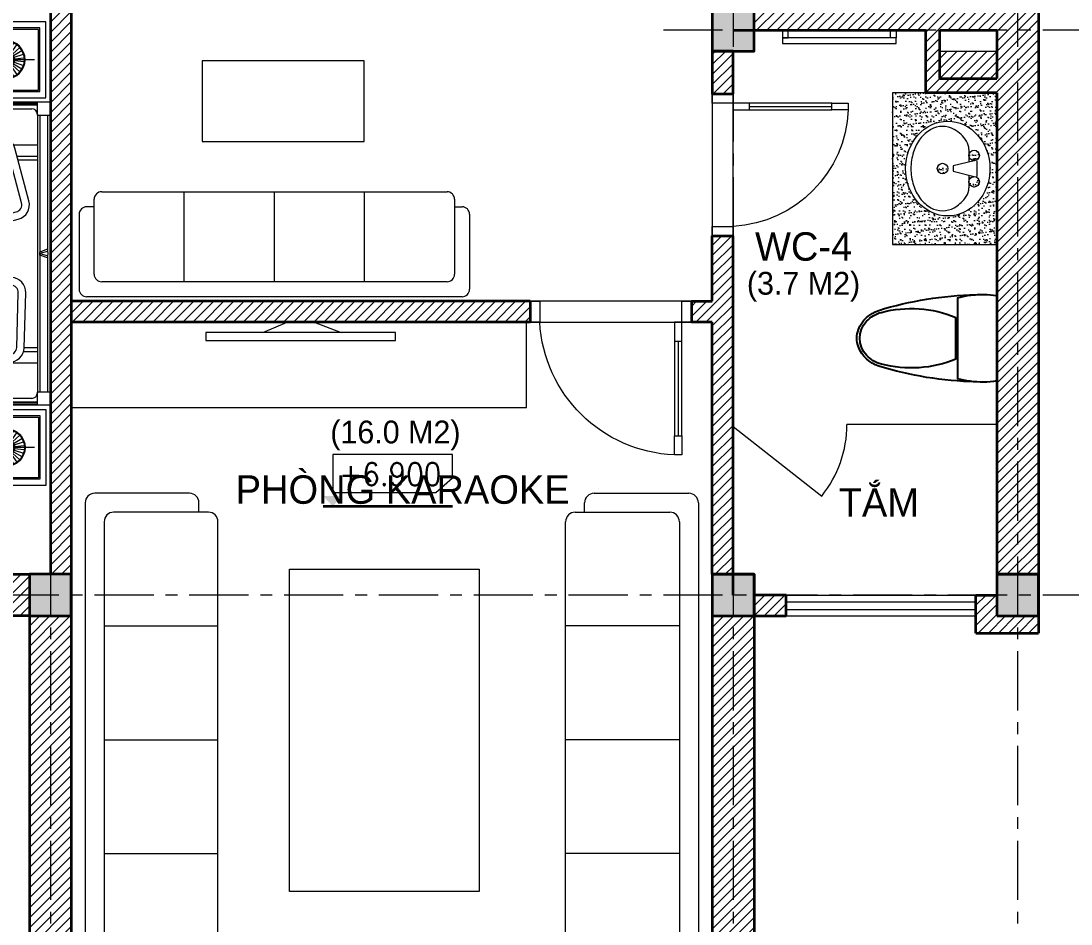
# Model space of a CAD drawing. Header units: millimetres. Extents: x -529782 to -142003, y -492574 to -273331.
# Drawn here: x -216446 to -210910, y -385662 to -380899 of the extents above; entities that cross this region are included whole.
import ezdxf

# ---------------------------------------------------------------- set-up
doc = ezdxf.new("R2010")
doc.units = ezdxf.units.MM
doc.header["$LTSCALE"] = 500
doc.header["$MEASUREMENT"] = 0
doc.linetypes.add('CENTER', pattern=[2, 1.25, -0.25, 0.25, -0.25])
for name, color, linetype, lineweight in [('1.cat 30', 30, 'CONTINUOUS', 35), ('1.cot', 2, 'CONTINUOUS', 35), ('2.thay 145', 145, 'CONTINUOUS', 18), ('3.manh 08', 8, 'CONTINUOUS', 9), ('4.dim 08', 8, 'CONTINUOUS', 13), ('5.noi that 15', 15, 'CONTINUOUS', 9), ('7.tim 67', 67, 'CENTER', 9), ('8.vat lieu 08', 8, 'CONTINUOUS', 5), ('9.text \xad white', 7, 'CONTINUOUS', 15), ('CA.manh 08', 8, 'CONTINUOUS', 9), ('CA.thay 145', 145, 'CONTINUOUS', 18), ('noithat', 15, 'CONTINUOUS', 9)]:
    doc.layers.add(name, color=color, linetype=linetype, lineweight=lineweight)
doc.layers.add('Interior', color=15, linetype='CONTINUOUS')
doc.styles.add('CA.JSC1', font='')
doc.styles.add('ROMANS', font='romans.shx', dxfattribs={"bigfont": 'vns.shx'})
doc.styles.get("Standard").update_dxf_attribs({"font": 'txt.shx', "width": 0.9})
doc.styles.get('CA.JSC1').set_extended_font_data('.VnAvantH')
pattern_1 = [(45, (0, 0), (-26.51650429449553, 26.51650429449553), [])]

# ---------------------------------------------------------------- blocks, each defined once
blk = doc.blocks.new('A$C1A9D127A')
at = {"layer": 'noithat', "color": 135, "linetype": 'Continuous'}
for p, q in [((49.99985728343017, 109.9998206971213), (-0.0001427165698260069, 109.9998206971213)), ((-0.0001427165698260069, 109.9998206971213), (-0.0001427165698260069, -0.000179302878677845)), ((49.99985728343017, -0.000179302878677845), (49.99985728343017, 109.9998206971213)), ((-0.0001427165698260069, -0.000179302878677845), (49.99985728343017, -0.000179302878677845))]:
    blk.add_line(p, q, dxfattribs=at)
blk = doc.blocks.new('A$C2BDB356E')
at = {"layer": 'noithat', "color": 135, "linetype": 'Continuous'}
for p, q in [((0.0007344302721321583, 599.9999563574092), (0.0007344302721321583, 699.9999563574092)), ((0.0007344302721321583, 699.9999563574092), (40.00073443027213, 699.9999563574092)), ((40.00073443027213, 699.9999563574092), (40.00073443027213, 599.9999563574092)), ((40.00073443027213, 599.9999563574092), (0.0007344302721321583, 599.9999563574092)), ((0.0007344302721321583, 99.99995635740925), (0.0007344302721321583, -4.364259075373411e-05)), ((40.00073443027213, 99.99995635740925), (0.0007344302721321583, 99.99995635740925)), ((40.00073443027213, -4.364259075373411e-05), (40.00073443027213, 99.99995635740925)), ((0.0007344302721321583, -4.364259075373411e-05), (40.00073443027213, -4.364259075373411e-05))]:
    blk.add_line(p, q, dxfattribs=at)
at = {"layer": 'noithat', "color": 8, "linetype": 'Continuous'}
for p, q in [((0.0007344302721321583, 99.99995635740925), (0.0007344302721321583, 599.9999563574092)), ((20.00073443027213, 599.9999563574092), (20.00073443027213, 99.99995635740925)), ((40.00073443027213, 599.9999563574092), (40.00073443027213, 99.99995635740925))]:
    blk.add_line(p, q, dxfattribs=at)
at = {"layer": 'noithat', "color": 1, "linetype": 'Continuous'}
blk.add_arc((10.18820847296689, 740.3098040898665), 740.9098847954065, 272.306074052381, 356.8812333185894, dxfattribs=at)
blk = doc.blocks.new('A$C748E2B85')
at = {"layer": 'Interior', "linetype": 'Continuous'}
for p, q in [((454.9078383371234, 729.4450964294374), (4.907838337123394, 729.4450964294374)), ((443.4428701847792, 523.0756696760654), (16.37280648946762, 523.0756696760654)), ((120.2002038061619, 513.6350480206311), (339.6154957935214, 513.6350480206311))]:
    blk.add_line(p, q, dxfattribs=at)
at = {"layer": 'Interior'}
for p, q in [((460.623056165874, 678.309802159667), (454.9078383371234, 729.4450964294374)), ((460.623056165874, 625.2653613947332), (460.623056165874, 678.309802159667)), ((455.0607122182846, 574.9670556634665), (460.623056165874, 625.2653613947332)), ((443.4428701847792, 523.0756696760654), (455.0607122182846, 574.9670556634665))]:
    blk.add_line(p, q, dxfattribs=at)
at = {"layer": 'Interior', "linetype": 'Continuous'}
for start, end in [(170.5376780025137, 187.7399460608841), (187.7399460608841, 195.8219819027273)]:
    blk.add_arc((470.6721695438027, 651.8177002482116), 472.1889783439482, start, end, dxfattribs=at)
at = {"layer": 'Interior'}
for centre, radius, start, end in [((1857.315027289093, 657.5956825204194), 1857.737852278393, 181.2223681000156, 197.2477400344126), ((-1397.499350614846, 657.5956825204194), 1857.737852278393, 342.7522599655873, 358.7776318999843), ((686.6743587851524, 277.5299879200757), 613.7088623028949, 157.3737438994382, 194.7785650620011), ((-226.8586591854692, 277.5299879200757), 613.7088623028949, 345.2214349379988, 22.62625610056185), ((253.6172482296824, 163.284667480737), 165.8356054027062, 194.7785650620011, 226.85426446044), ((206.1984513700008, 163.284667480737), 165.8356054027062, 313.14573553956, 345.2214349379988), ((242.327092282474, 156.1984405256808), 166.7070351506958, 197.2477400344126, 249.5476091976655), ((217.4885843843222, 156.1984405256808), 166.7070351506958, 290.4523908023345, 342.7522599655873), ((229.9078498035669, 137.9887551479042), 131.1654632825287, 226.85426446044, 313.14573553956), ((229.9078383371234, 122.8973074816167), 131.1654632825287, 249.5476091976655, 290.4523908023345)]:
    blk.add_arc(centre, radius, start, end, dxfattribs=at)
blk = doc.blocks.new('A$C53621E4B')
at = {"layer": 'noithat'}
for p, q in [((6.955862045288086e-05, 1999.999869246036), (70.00006955862045, 1999.999869246036)), ((6.955862045288086e-05, -0.0001307539641857147), (6.955862045288086e-05, 1999.999869246036)), ((70.00006955862045, 1929.999869246036), (70.00006955862045, 1999.999869246036)), ((1530.00006955862, 1999.999869246036), (1600.00006955862, 1999.999869246036)), ((1530.00006955862, 1999.999869246036), (1530.00006955862, 1929.999869246036)), ((1600.00006955862, 1999.999869246036), (1600.00006955862, -0.0001307539641857147)), ((70.00006955862045, 1983.999869246036), (777.4192168414593, 1983.999869246036)), ((70.00006955862045, 1943.999869246036), (792.2395204156637, 1943.999869246036)), ((777.4192168414593, 1983.999869246036), (792.2395204156637, 1943.999869246036)), ((788.6423028036952, 1983.999869246036), (798.7758300974965, 1943.999869246036)), ((811.3359885960817, 1983.999869246036), (801.2024613022804, 1943.999869246036)), ((822.5590745583177, 1983.999869246036), (807.7387709841132, 1943.999869246036)), ((807.7387709841132, 1943.999869246036), (1530.00006955862, 1943.999869246036)), ((822.5590745583177, 1983.999869246036), (1530.00006955862, 1983.999869246036)), ((6.955862045288086e-05, 1929.999869246036), (70.00006955862045, 1929.999869246036)), ((4.000069558620453, 69.99986924603581), (4.000069558620453, 1929.999869246036)), ((12.00006955862045, 69.99986924603581), (12.00006955862045, 1929.999869246036)), ((16.00006955862045, 69.99986924603581), (16.00006955862045, 1929.999869246036)), ((36.00006955862045, 65.99986924603581), (36.00006955862045, 1901.347382754087)), ((66.00006955862045, 1931.347382754087), (1534.00006955862, 1931.347382754087)), ((227.6586416214705, 1931.347382754087), (227.6586416214705, 1806.373710714281)), ((287.6586416214705, 1931.347382754087), (287.6586416214705, 1824.127765990794)), ((307.6586416214705, 1931.347382754087), (307.6586416214705, 1829.457760047168)), ((1295.987653709948, 1862.392074059695), (1295.987653709948, 1931.347382754087)), ((1315.987653709948, 1859.289595298469), (1315.987653709948, 1931.347382754087)), ((1375.987653709948, 35.99986924603581), (1375.987653709948, 1931.347382754087)), ((1530.00006955862, 1929.999869246036), (1600.00006955862, 1929.999869246036)), ((1564.00006955862, 1901.347382754087), (1564.00006955862, 65.99986924603581)), ((1584.00006955862, 1929.999869246036), (1584.00006955862, 69.99986924603581)), ((1588.00006955862, 1929.999869246036), (1588.00006955862, 69.99986924603581)), ((1596.00006955862, 1929.999869246036), (1596.00006955862, 69.99986924603581)), ((36.00006955862045, 1743.872827596962), (184.7117167562246, 1743.872827596962)), ((642.1232149600983, 1743.872827596962), (924.612143702805, 1743.872827596962)), ((1371.91368868202, 1743.872827596962), (1564.00006955862, 1743.872827596962)), ((36.00006955862045, 1683.872827596962), (195.3930588662624, 1683.872827596962)), ((36.00006955862045, 1663.872827596962), (200.7230529263616, 1663.872827596962)), ((658.1131971329451, 1683.872827596962), (922.8785082548857, 1683.872827596962)), ((663.4431911855936, 1663.872827596962), (922.3006297796965, 1663.872827596962)), ((1369.602174758911, 1663.872827596962), (1564.00006955862, 1663.872827596962)), ((1370.1800532341, 1683.872827596962), (1564.00006955862, 1683.872827596962)), ((227.6586416214705, 1562.801087513566), (227.6586416214705, 570.0239220671356)), ((287.6586416214705, 1449.918502066284), (287.6586416214705, 570.0239220671356)), ((307.6586416214705, 1443.860710680485), (307.6586416214705, 570.0239220671356)), ((1295.987653709948, 35.99986924603581), (1295.987653709948, 1483.431120559573)), ((1315.987653709948, 35.99986924603581), (1315.987653709948, 1488.264485832304)), ((34.23403782397509, 570.0239220671356), (433.4166060686111, 35.99986924603581)), ((36.00006955862045, 570.0239220671356), (435.1826378032565, 570.0239220671356)), ((435.1826378032565, 570.0239220671356), (435.1826378032565, 35.99986924603581)), ((435.1826378032565, 284.1503325365484), (1564.00006955862, 284.1503325365484)), ((435.1826378032565, 264.1503325365484), (1564.00006955862, 264.1503325365484)), ((435.1826378032565, 204.1503325365484), (1564.00006955862, 204.1503325365484)), ((36.00006955862045, 69.99986924603581), (6.955862045288086e-05, 69.99986924603581)), ((1600.00006955862, 69.99986924603581), (1564.00006955862, 69.99986924603581)), ((1534.00006955862, 35.99986924603581), (66.00006955862045, 35.99986924603581)), ((70.00006955862045, -0.0001307539641857147), (70.00006955862045, 35.99986924603581)), ((1530.00006955862, 15.99986924603581), (70.00006955862045, 15.99986924603581)), ((1530.00006955862, 11.99986924603581), (70.00006955862045, 11.99986924603581)), ((1530.00006955862, 3.999869246035814), (70.00006955862045, 3.999869246035814)), ((1530.00006955862, 35.99986924603581), (1530.00006955862, -0.0001307539641857147)), ((1600.00006955862, -0.0001307539641857147), (6.955862045288086e-05, -0.0001307539641857147))]:
    blk.add_line(p, q, dxfattribs=at)
for points in [[(340.7294978052378, 1445.497492987663), (619.9965403825045, 1519.922076843679, 0.4142135623730928), (676.0245911926031, 1616.663018837571), (619.004616484046, 1830.621886722744, 0.4142135623730918), (522.2636744901538, 1886.649937532842), (242.9966319128871, 1812.225353676826, 0.4142135623730937), (186.9685811027884, 1715.484411682934), (243.9885558113456, 1501.525543794036, 0.414213562373092)], [(330.4290167912841, 1484.148496735841), (609.6960593760014, 1558.573080595583, 0.4142135623730945), (637.3735874444246, 1606.362537823617), (580.3536127358675, 1820.321405712515, 0.4142135623730945), (532.5641555041075, 1847.998933780938), (253.2971129268408, 1773.574349924922, 0.4142135623730945), (225.6195848509669, 1725.784892696887), (282.6395595595241, 1511.82602480799, 0.4142135623730951)], [(996.3995885550976, 1491.362569801509), (1285.293034166098, 1483.015304531902, 0.4142135623730957), (1366.593648083508, 1559.74966782704), (1372.988858245313, 1781.083750043064, 0.4142135623730958), (1296.254494950175, 1862.384363967925), (1007.361049339175, 1870.731629241258, 0.4142135623730957), (926.0604354143143, 1793.997265942395), (919.6652252525091, 1572.66318372637, 0.4142135623730946)], [(997.554863370955, 1531.345883075148), (1286.448308981955, 1522.998617801815, 0.4142135623730945), (1326.610334813595, 1560.904942642897), (1333.0055449754, 1782.239024858922, 0.4142135623730945), (1295.099220134318, 1822.401050698012), (1006.205774523318, 1830.748315971345, 0.4142135623730945), (966.0437486842275, 1792.841991126537), (959.6485385224223, 1571.507908910513, 0.4142135623730951)]]:
    blk.add_lwpolyline(points, format="xyb", close=True, dxfattribs=at)
for centre, radius, start, end in [((782.9104882255197, 1980.097385887057), 6.826236146835995, 34.20007427686024, 145.7999257231398), ((788.7959010004997, 1989.486922744662), 5.553487948119572, 268.9844752861604, 315.9994754663296), ((795.4724773094058, 1945.895213779062), 3.776865842704907, 210.735328045117, 329.264671954883), ((799.3483398407698, 1977.335013713688), 10.5732928969746, 86.52539782463387, 128.3312454481836), ((799.918566763401, 1944.599218983203), 1.483331207069644, 205.3147875659948, 334.6852124340052), ((800.0597246363759, 1944.599218983203), 1.483331207069644, 205.3147875659948, 334.6852124340052), ((800.6299515590072, 1977.335013713688), 10.5732928969746, 51.66875455181637, 93.47460217536613), ((804.5058140903711, 1945.895213779062), 3.776865842704907, 210.735328045117, 329.264671954883), ((811.1823903992772, 1989.486922744662), 5.553487948119572, 224.0005245336704, 271.0155247138396), ((817.0678031817079, 1980.097385887057), 6.826236146835995, 34.20007427686024, 145.7999257231398), ((66.00006955862045, 1901.347382754087), 30, 90, 180), ((1534.00006955862, 1901.347382754087), 30, 0, 90), ((66.00006955862045, 65.99986924603581), 30, 180, 270), ((1534.00006955862, 65.99986924603581), 30, 270, 0)]:
    blk.add_arc(centre, radius, start, end, dxfattribs=at)
at = {"layer": 'noithat', "style": 'ROMANS', "width": 0.75}
for s, rotation, p in [('2.000', 90, (1514.37587377429, 875.070332787931)), ('1.600', 180, (960.8841702863574, 127.5780621878803))]:
    blk.add_text(s, height=50, rotation=rotation, dxfattribs=at).set_placement(p)
blk = doc.blocks.new('A$C5087272F')
at = {"layer": 'noithat'}
for p, q in [((-0.0007299021817743778, 500.000033332326), (499.9992700978182, 500.000033332326)), ((-0.0007299021817743778, 3.333232598379254e-05), (-0.0007299021817743778, 500.000033332326)), ((499.9992700978182, 500.000033332326), (499.9992700978182, 3.333232598379254e-05)), ((39.99927009781823, 460.000033332326), (459.9992700978182, 460.000033332326)), ((39.99927009781823, 40.00003333232598), (39.99927009781823, 460.000033332326)), ((49.99927009781823, 450.000033332326), (449.9992700978182, 450.000033332326)), ((49.99927009781823, 50.00003333232598), (49.99927009781823, 450.000033332326)), ((250.364759543445, 425.4739536031266), (250.364759543445, 50.47395360312657)), ((449.9992700978182, 450.000033332326), (449.9992700978182, 50.00003333232598)), ((459.9992700978182, 460.000033332326), (459.9992700978182, 40.00003333232598)), ((233.3688248484395, 290.2820619999547), (213.2827202170156, 352.1007355584879)), ((244.6156940623187, 292.6726578458329), (237.8213439448737, 357.3165810464998)), ((256.1138250171207, 292.6726578458329), (262.9081751345657, 357.3165810464998)), ((267.3606942309998, 290.2820619999547), (287.4467988624237, 352.1007355584879)), ((200.1197593673132, 260.3444689720054), (140.7393046258949, 286.7823507695575)), ((205.8688248484395, 270.302142476954), (153.2827202170156, 308.5081838763435)), ((213.5625761910342, 278.8469190023025), (170.0690867765807, 327.1513326599379)), ((222.864759543445, 285.6053508094628), (190.364759543445, 341.8970020546694)), ((277.864759543445, 285.6053508094628), (310.364759543445, 341.8970020546694)), ((287.1669428884052, 278.8469190023025), (330.6604323028587, 327.1513326599379)), ((294.8606942309998, 270.302142476954), (347.4467988624237, 308.5081838763435)), ((300.6097597121261, 260.3444689720054), (359.990214460995, 286.7823507695575)), ((437.864759543445, 237.9739536031266), (62.86475954344496, 237.9739536031266)), ((195.364759543445, 237.9739536031266), (130.364759543445, 237.9739536031266)), ((196.5666415034793, 249.4090965970536), (132.9870474501513, 262.9233565016766)), ((196.5666415034793, 226.5388106054743), (132.9870474501513, 213.0245507045765)), ((200.1197593673132, 215.6034382342477), (140.7393046258949, 189.1655564329703)), ((300.6097597121261, 215.6034382342477), (359.990214460995, 189.1655564329703)), ((304.1628775834106, 249.4090965970536), (367.742471629288, 262.9233565016766)), ((304.1628775834106, 226.5388106054743), (367.742471629288, 213.0245507045765)), ((305.364759543445, 237.9739536031266), (370.364759543445, 237.9739536031266)), ((205.8688248484395, 205.6457647255738), (153.2827202170156, 167.4397233261843)), ((213.5625761910342, 197.1009882002254), (170.0690867765807, 148.7965745463152)), ((222.864759543445, 190.342556393065), (190.364759543445, 134.0509051478584)), ((233.3688248484395, 185.6658452062984), (213.2827202170156, 123.8471716477652)), ((244.6156940623187, 183.275249356695), (237.8213439448737, 118.6313261597534)), ((256.1138250171207, 183.275249356695), (262.9081751345657, 118.6313261597534)), ((267.3606942309998, 185.6658452062984), (287.4467988624237, 123.8471716477652)), ((277.864759543445, 190.342556393065), (310.364759543445, 134.0509051478584)), ((287.1669428884052, 197.1009882002254), (330.6604323028587, 148.7965745463152)), ((294.8606942309998, 205.6457647255738), (347.4467988624237, 167.4397233261843)), ((499.9992700978182, 3.333232598379254e-05), (-0.0007299021817743778, 3.333232598379254e-05)), ((459.9992700978182, 40.00003333232598), (39.99927009781823, 40.00003333232598)), ((449.9992700978182, 50.00003333232598), (49.99927009781823, 50.00003333232598))]:
    blk.add_line(p, q, dxfattribs=at)
for radius in [125, 120, 55, 50]:
    blk.add_circle((250.364759543445, 237.9739536031266), radius, dxfattribs=at)
blk = doc.blocks.new('ki hieu cost')
at = {"layer": '1.cat 30'}
blk.add_line((-119312.6479903211, -196389.5266377838), (-118175.9534743076, -196389.5266377837), dxfattribs=at)
at = {"layer": '3.manh 08'}
blk.add_lwpolyline([(-119227.225577535, -195933.8747298737), (-119227.225577535, -196268.1983629046), (-118320.4604987512, -196268.1983629046), (-118175.9534743076, -196138.8011558482), (-118175.9534743076, -195933.8747298737)], close=True, dxfattribs=at)
blk.add_solid([(-119312.6479903211, -196299.0221607631), (-119141.803164749, -196299.0221607631), (-119227.225577535, -196389.5266377839)], dxfattribs=at)
blk = doc.blocks.new('hgjhkhk')
at = {"layer": 'noithat'}
for p, q in [((500.0000000019791, 0), (0, 0)), ((2633.059653360862, 0), (3133.059653362841, 0)), ((-49.99999999784632, -49.99999999307329), (-49.99999999784632, -2500.134547304304)), ((549.9999999998836, -99.99999998620478), (549.9999999998836, -49.99999999307329)), ((2583.059653362958, -99.99999998620478), (2583.059653362958, -49.99999999307329)), ((3183.059653360688, -49.99999999307329), (3183.059653360688, -2500.134547304304)), ((600.0000000010477, -99.99999998620478), (99.99999999906868, -99.99999998620478)), ((2533.059653361794, -99.99999998620478), (3033.059653363773, -99.99999998620478)), ((50.00000000122236, -149.9999999793363), (50.00000000122236, -2400.12916541216)), ((650.0000000022701, -3100.172220563283), (650.0000000022701, -149.9999999793363)), ((2483.059653360571, -3100.172220563283), (2483.059653360571, -149.9999999793363)), ((3083.059653361619, -149.9999999793363), (3083.059653361619, -2400.12916541216)), ((1027.847732713853, -2100.102255951264), (1027.847732713853, -400.1022559512639)), ((1027.847732713853, -400.1022559512639), (2027.847732713853, -400.1022559512639)), ((2027.847732713853, -400.1022559512639), (2027.847732713853, -2100.102255951264)), ((50.00000000122236, -700.0376732452423), (650.0000000022701, -700.0376732452423)), ((3083.059653361619, -700.0376732452423), (2483.059653360571, -700.0376732452423)), ((50.00000000122236, -1300.069964598282), (650.0000000022701, -1300.069964598282)), ((3083.059653361619, -1300.069964598282), (2483.059653360571, -1300.069964598282)), ((50.00538191047963, -1900.102255951264), (650.0376733606681, -1900.102255951264)), ((3083.054271452362, -1900.102255951264), (2483.021980002173, -1900.102255951264)), ((-49.9623266395065, -2100.113019735611), (-49.9623266395065, -3150.172220556356)), ((50.03767335956218, -2100.113019735611), (50.03767335956218, -3050.172220570152)), ((2027.847732713853, -2100.102255951264), (1027.847732713853, -2100.102255951264)), ((3083.021980003279, -2100.113019735611), (3083.021980003279, -3050.172220570152)), ((3183.021980002348, -2100.113019735611), (3183.021980002348, -3150.172220556356)), ((1200.037673360493, -2500.172220659326), (50.03767335956218, -2500.172220659326)), ((650.0376733606681, -3100.172220563283), (650.0376733606681, -2500.172220659326)), ((1933.021980002348, -2500.172220659326), (3083.021980003279, -2500.172220659326)), ((2483.021980002173, -3100.172220563283), (2483.021980002173, -2500.172220659326)), ((1250.037673358398, -3050.172220570152), (1250.037673358398, -2550.172220652457)), ((1300.037673359562, -2600.172220645531), (1250.037673358398, -2600.172220645531)), ((1833.021980003279, -2600.172220645531), (1883.021980004443, -2600.172220645531)), ((1883.021980004443, -3050.172220570152), (1883.021980004443, -2550.172220652457)), ((1350.037673360785, -3150.172220556356), (1350.037673360785, -2650.172220638662)), ((1783.021980002057, -3150.172220556356), (1783.021980002057, -2650.172220638662)), ((100.0376733574085, -3100.172220563283), (1200.037673360493, -3100.172220563283)), ((3033.021980005433, -3100.172220563283), (1933.021980002348, -3100.172220563283)), ((0.03767335833981633, -3200.172220549488), (1300.037673359562, -3200.172220549488)), ((3133.021980004502, -3200.172220549488), (1833.021980003279, -3200.172220549488))]:
    blk.add_line(p, q, dxfattribs=at)
for centre, radius, start, end in [((0, -49.99999999307329), 49.99999999195387, 90, 180), ((500.0000000019791, -49.99999999307329), 49.99999999194079, 0, 90), ((2633.059653360862, -49.99999999307329), 49.99999999194079, 90, 180), ((3133.059653362841, -49.99999999307329), 49.99999999195387, 0, 90), ((99.99999999906868, -149.9999999793363), 49.99999999193425, 90, 180), ((600.0000000010477, -149.9999999793363), 49.99999999193425, 0, 90), ((2533.059653361794, -149.9999999793363), 49.99999999193425, 90, 180), ((3033.059653363773, -149.9999999793363), 49.99999999193425, 0, 90), ((1200.037673360493, -2550.172220652457), 49.99999999194079, 0, 90), ((1933.021980002348, -2550.172220652457), 49.99999999194079, 90, 180), ((1300.037673359562, -2650.172220638662), 49.99999999193425, 0, 90), ((1833.021980003279, -2650.172220638662), 49.99999999193425, 90, 180), ((100.0376733574085, -3050.172220570152), 49.99999999193098, 180, 270), ((1200.037673360493, -3050.172220570152), 49.99999999192116, 270, 0), ((1933.021980002348, -3050.172220570152), 49.99999999192116, 180, 270), ((3033.021980005433, -3050.172220570152), 49.99999999193098, 270, 0), ((0.03767335833981633, -3150.172220556356), 49.99999999193098, 180, 270), ((1300.037673359562, -3150.172220556356), 49.99999999193425, 270, 0), ((1833.021980003279, -3150.172220556356), 49.99999999193425, 180, 270), ((3133.021980004502, -3150.172220556356), 49.99999999193098, 270, 0)]:
    blk.add_arc(centre, radius, start, end, dxfattribs=at)
blk = doc.blocks.new('sdfdggh')
at = {"layer": '7.tim 67', "ltscale": 0.5}
for p, q in [((5010.000000000058, 2894.499999999942), (5010.000000000058, -9823.000000000058)), ((8609.999999999302, 2894.499999999942), (8609.999999999302, -9823.000000000058)), ((10110.00000000006, 2894.499999999942), (10110.00000000006, -9823.000000000058)), ((12554.49999999994, -1329.999999999942), (8221.499999999942, -1329.999999999942)), ((12554.49999999994, -4310), (-2632.000000000058, -4310))]:
    blk.add_line(p, q, dxfattribs=at)
blk = doc.blocks.new('A$C4F894D79')
at = {"layer": 'noithat'}
for p, q in [((173.4940664246678, 387.2920131161809), (250.3149459287524, 387.2920131161809)), ((242.2402637004852, 435.7401064969599), (339.1364504694939, 435.7401064969599)), ((242.2402637004852, 419.5907420367002), (274.5389926210046, 290.3958263471723)), ((306.8377215415239, 290.3958263471723), (339.1364504694939, 419.5907420367002)), ((331.0617682337761, 387.2920131161809), (408.1046692058444, 387.2920131161809)), ((274.5389926210046, 290.3958263471723), (306.8377215415239, 290.3958263471723))]:
    blk.add_line(p, q, dxfattribs=at)
for centre in [(209.9415347799659, 419.5907420367002), (371.4351793900132, 419.5907420367002), (290.6883570849895, 225.7983685024083)]:
    blk.add_circle(centre, 32.29872892255662, dxfattribs=at)
for centre, radius, start, end in [((173.4940664246678, 290.3958263471723), 96.89618676766986, 90, 122.2598079683541), ((408.1046692058444, 290.3958263471723), 96.89618676766986, 56.09549007639636, 90), ((232.9384881556034, 196.217803709209), 208.265595459182, 122.2598079683541, 151.0887989992334), ((313.5024673640728, 149.6368352472782), 266.4918060370317, 53.13010218340126, 56.09549007639636), ((348.4382260069251, 196.217803709209), 208.265595459182, 28.91120100076662, 53.13010218340126), ((179.3781519606709, 225.7983685024083), 147.0796262590559, 151.0887989992334, 180), ((401.9985622018576, 225.7983685024083), 147.0796262590559, 0, 28.91120100076662), ((179.3781519606709, 225.7983685024083), 147.0796262590559, 180, 208.9112010007666), ((401.9985622018576, 225.7983685024083), 147.0796262590559, 331.0887989992334, 0), ((232.9384881556034, 255.3789332956076), 208.265595459182, 208.9112010007666, 233.1301021834012), ((348.4382260069251, 255.3789332956076), 208.265595459182, 306.8698978165987, 331.0887989992334), ((267.8742468059063, 301.9599017575383), 266.4918060370317, 233.1301021834012, 252.742060996397), ((313.5024673640728, 301.9599017575383), 266.4918060370317, 287.257939003603, 306.8698978165987), ((290.6883570849895, 375.3974571116269), 343.3914621439997, 252.742060996397, 270), ((290.6883570849895, 375.3974571116269), 343.3914621439997, 270, 287.257939003603)]:
    blk.add_arc(centre, radius, start, end, dxfattribs=at)
blk.add_ellipse((290.6883570849895, 258.0971533693373), major_axis=(-290.6885603030169, 5.339685868958306e-14), ratio=0.888888696429528, dxfattribs=at)

msp = doc.modelspace()

# ---------------------------------------------------------------- hatches: boundary and pattern name
at = {"layer": '1.cot'}
for points in [[(-212581.4537180984, -380837.4999999998), (-212801.4537180984, -380837.4999999998), (-212801.4537180984, -381057.4999999998), (-212581.4537180984, -381057.4999999998)], [(-216181.4537180976, -383817.4999999998), (-216401.4537180976, -383817.4999999998), (-216401.4537180976, -384037.4999999998), (-216181.4537180976, -384037.4999999998)], [(-216181.4537180976, -383817.4999999998), (-216401.4537180976, -383817.4999999998), (-216401.4537180976, -384037.4999999998), (-216181.4537180976, -384037.4999999998)], [(-212581.4537180976, -383817.4999999998), (-212801.4537180976, -383817.4999999998), (-212801.4537180976, -384037.4999999998), (-212581.4537180976, -384037.4999999998)], [(-211081.4537180976, -383817.4999999998), (-211301.4537180976, -383817.4999999998), (-211301.4537180976, -384037.4999999998), (-211081.4537180976, -384037.4999999998)]]:
    msp.add_hatch(color=256, dxfattribs=at).paths.add_polyline_path(points)
at = {"layer": '8.vat lieu 08'}
h = msp.add_hatch(dxfattribs=at)
h.set_pattern_fill('ANSI31', color=256, scale=300, style=0)
h.set_pattern_definition(pattern_1)
h.paths.add_polyline_path([(-211081.4537180976, -378587.4999999998), (-211301.4537180976, -378587.4999999998), (-211301.4537180975, -380837.4999999998), (-212581.4537180984, -380837.4999999998), (-212581.4537180984, -380947.4999999998), (-211676.4537180976, -380947.4999999998), (-211676.4537180976, -381277.4999999998), (-211301.4537180976, -381277.4999999999), (-211301.4537180975, -383817.4999999998), (-211081.4537180976, -383817.4999999998)])
h.paths.add_polyline_path([(-211301.4537180976, -381202.4999999998), (-211601.4537180976, -381202.4999999998), (-211601.4537180976, -380947.4999999998), (-211301.4537180976, -380947.4999999998)], flags=16)
h.paths.add_polyline_path([(-211301.4537180976, -381202.4999999998), (-211601.4537180976, -381202.4999999998), (-211601.4537180976, -381057.4999999998), (-211301.4537180976, -381057.4999999998)], flags=0)
h.paths.add_polyline_path([(-212691.4537180976, -382032.4999999998), (-212801.4537180977, -382032.4999999998), (-212801.4537180977, -382377.4999999998), (-212911.4537180976, -382377.4999999998), (-212911.4537180976, -382487.4999999998), (-212801.4537180977, -382487.4999999997), (-212801.4537180977, -383817.4999999998), (-212691.4537180976, -383817.4999999998)])
h.paths.add_polyline_path([(-212691.4538974006, -381057.4999999998), (-212801.4537180984, -381057.4999999998), (-212801.4537180984, -381282.4999999998), (-212691.4538974006, -381282.4999999998)])
h.paths.add_polyline_path([(-213761.4537180977, -382377.4999999998), (-216181.4537180976, -382377.4999999998), (-216181.4537180976, -382487.4999999998), (-213781.4537180976, -382487.4999999998), (-213761.4537180977, -382487.4999999997)])
h.paths.add_polyline_path([(-216181.4537180976, -380797.4999999998), (-216291.4537180976, -380797.4999999998), (-216291.4537180977, -383817.4999999998), (-216181.4537180976, -383817.4999999998)])
h.paths.add_polyline_path([(-216181.4537180976, -378587.4999999998), (-216401.4537180976, -378587.4999999998), (-216401.4537180976, -379617.4999999998), (-216181.4537180976, -379617.4999999998)])
h.paths.add_polyline_path([(-216181.4537180976, -379837.4999999998), (-216291.4537180976, -379837.4999999998), (-216291.4537180976, -379947.4999999998), (-216181.4537180976, -379947.4999999997)])
h.paths.add_polyline_path([(-214281.4537180975, -378367.4999999998), (-215081.4537180976, -378367.4999999998), (-215081.4537180976, -378587.4999999998), (-214281.4537180975, -378587.4999999998)])
h.paths.add_polyline_path([(-212211.4537180974, -378367.4999999997), (-213381.4537180974, -378367.4999999998), (-213381.4537180975, -378587.4999999998), (-212211.4537180975, -378587.4999999998)])
h.paths.add_polyline_path([(-216401.4537180976, -379617.4999999998), (-221081.4537180976, -379617.4999999998), (-221081.4537180976, -379837.4999999998), (-220781.4537180976, -379837.4999999998), (-220781.4537180976, -379987.4999999998), (-221081.4537180976, -379987.4999999998), (-221081.4537180976, -379837.4999999998), (-221301.4537180976, -379837.4999999997), (-221301.4537180976, -380062.4999999998), (-221081.4537180976, -380062.4999999998), (-220706.4537180976, -380062.4999999998), (-220706.4537180976, -379837.4999999998), (-219981.4537180976, -379837.4999999998), (-219981.4537180976, -382777.4999999994), (-219871.4537180976, -382777.4999999993), (-219871.4537180976, -379837.4999999998), (-216401.4537180976, -379837.4999999998)])
h.paths.add_polyline_path([(-219541.4537180976, -383817.4999999997), (-219871.4537180978, -383817.4999999997), (-219871.4537180976, -383727.5), (-219981.4537180976, -383727.5), (-219981.4537180976, -384037.4999999998), (-219541.4537180976, -384037.4999999999)])
h.paths.add_polyline_path([(-218491.4537180976, -383817.4999999997), (-218941.4537180976, -383817.4999999998), (-218941.4537180976, -384037.4999999999), (-218491.4537180976, -384037.4999999999)])
h.paths.add_polyline_path([(-217441.4537180976, -383817.4999999998), (-217891.4537180976, -383817.4999999997), (-217891.4537180976, -384037.4999999999), (-217441.4537180976, -384037.4999999999)])
h.paths.add_polyline_path([(-216401.4537180976, -383817.4999999997), (-216841.4537180976, -383817.4999999997), (-216841.4537180976, -384037.4999999999), (-216491.4537180976, -384037.4999999999), (-216401.4537180976, -384037.4999999998)])
h = msp.add_hatch(dxfattribs=at)
h.set_pattern_fill('AR-SAND', color=256, scale=20, style=0)
h.set_pattern_definition([(37.50000000000001, (21733.68209396745, -17066.50000000012), (-1.259867162192163, 38.53647538026317), [0, -30.4, 0, -34, 0, -32.5]), (7.499999999999999, (21733.68209396745, -17066.50000000012), (35.39553410535454, 56.4429213045948), [0, -16.4, 0, -27.4, 0, -10.5]), (327.5, (21709.08209396745, -17066.50000000012), (62.2828372350299, 0.11318107073929), [0, -10, 0, -36, 0, -47]), (317.5, (21709.08209396745, -17066.50000000012), (60.12253209144586, 17.55351129868498), [0, -5, 0, -23.6, 0, -27])])
h.paths.add_polyline_path([(-211301.4537180976, -381277.4999999998), (-211851.4537180976, -381277.4999999998), (-211851.4537180976, -382077.4999999998), (-211301.4537180976, -382077.4999999998)])
edge = h.paths.add_edge_path(flags=16)
edge.add_ellipse((-211559.8434935327, -381677.4999999998), major_axis=(-5.940320620624363e-11, 249.9999999999418), ratio=0.8888886964294104, start_angle=0, end_angle=360)
h.paths.add_polyline_path([(-211705.3731594897, -381520.2328677278, 0.08584387601558635), (-211740.9594696972, -381589.7796301085, 0.0755381206924831), (-211754.2879860902, -381677.4999999998, 0.0755381206922736), (-211740.9594696973, -381765.2203698909, 0.08584385473835543), (-211705.3731711191, -381834.7671167894, -0.0004614306624352016), (-211705.571528085, -381834.5026410793, -0.08572206659700146), (-211741.0246666602, -381765.0105039129, -0.07535103022084008), (-211754.2879860902, -381677.4999999998, -0.07535103013699827), (-211741.0246666894, -381589.9894961808, -0.08572204552955075), (-211705.5715396367, -381520.4973743458, -0.0004614845877332353)], flags=0)
h.paths.add_polyline_path([(-211448.7324305344, -381576.7097499999), (-211448.7324305344, -381608.0555555566, -1), (-211393.1768749806, -381608.0555555566, -0.4142135624470206), (-211420.9546527654, -381635.8333333343), (-211532.0657638689, -381663.6111111086), (-211532.0657638689, -381691.3888888847), (-211420.9546527654, -381719.1666666653, -0.4142135624473274), (-211393.1768749806, -381746.944444443, -1), (-211448.7324305344, -381746.944444443), (-211448.7324305344, -381778.4811944424, -0.1490250675716692), (-211462.9017321421, -381824.965397778, 0.1490250675716692), (-211448.7324305344, -381778.4811944424), (-211448.7324305344, -381712.2222222218), (-211532.0657638689, -381691.3888888846), (-211532.0657638689, -381663.6111111086), (-211448.7324305344, -381642.7777777761), (-211448.7324305344, -381576.7097499999, 0.1442293267403645), (-211462.0410431824, -381531.5325108498, -0.1442293267401863)], flags=0)
h.paths.add_polyline_path([(-211559.8435416463, -381677.4999999998, -1), (-211615.3990972019, -381677.4999999998, -1)], flags=0)
h.paths.add_polyline_path([(-211469.671110733, -381834.502641039, -0.0004614308677385702), (-211469.8694677872, -381834.7671168667, 0.0003606120874684404)], flags=0)
h = msp.add_hatch(dxfattribs=at)
h.set_pattern_fill('ANSI31', color=256, scale=300, style=0)
h.set_pattern_definition(pattern_1)
h.paths.add_polyline_path([(-212411.4537180976, -383927.4999999999), (-212581.4537180976, -383927.4999999999), (-212581.4537180976, -384037.4999999999), (-212411.4537180976, -384037.4999999998)])
h.paths.add_polyline_path([(-211081.4537180976, -384037.4999999999), (-211301.4537180976, -384037.4999999999), (-211301.4537180976, -383927.4999999999), (-211411.4537180976, -383927.5), (-211411.4537180976, -384127.4999999998), (-211081.4537180976, -384127.4999999998)])
h = msp.add_hatch(dxfattribs=at)
h.set_pattern_fill('ANSI31', color=256, scale=300, style=0)
h.set_pattern_definition(pattern_1)
h.paths.add_polyline_path([(-216181.4537180977, -384037.4999999998), (-216401.4537180976, -384037.4999999998), (-216401.4537180976, -386717.4999999998), (-216181.4537180977, -386717.4999999998)])
h.paths.add_polyline_path([(-215566.4537180976, -386717.4999999997), (-216181.4537180976, -386717.4999999998), (-216181.4537180976, -386937.4999999997), (-215566.4537180976, -386937.4999999998)])
h.paths.add_polyline_path([(-215671.4537180976, -387287.4999999998), (-216001.4537180976, -387287.4999999997), (-216001.4537180976, -387507.4999999998), (-215671.4537180976, -387507.4999999998)])
h.paths.add_polyline_path([(-212801.4537180976, -386717.4999999998), (-213416.4537180977, -386717.4999999998), (-213416.4537180977, -386937.4999999998), (-212801.4537180976, -386937.4999999998)])
h.paths.add_polyline_path([(-212981.4537180977, -387287.4999999998), (-213311.4537180976, -387287.4999999998), (-213311.4537180976, -387507.4999999998), (-212981.4537180976, -387507.4999999998)])
h.paths.add_polyline_path([(-212581.4537180976, -384037.4999999998), (-212801.4537180977, -384037.4999999998), (-212801.4537180976, -386717.4999999998), (-212581.4537180976, -386717.4999999998)])

# ---------------------------------------------------------------- linework, layer by layer
at = {"layer": '1.cat 30'}
for p, q in [((-211081.4537180976, -378367.4999999998), (-211081.4537180976, -384127.4999999999)), ((-216291.4537180976, -380797.4999999998), (-216291.4537180977, -383817.4999999998)), ((-216181.4537180976, -380797.4999999998), (-216181.4537180977, -386717.4999999997)), ((-212691.4537180976, -380947.4999999998), (-211676.4537180976, -380947.4999999998)), ((-211601.4537180976, -381202.4999999998), (-211601.4537180976, -380947.4999999998)), ((-211601.4537180976, -380947.4999999998), (-211301.4537180976, -380947.4999999998)), ((-211301.4537180976, -380947.4999999998), (-211301.4537180976, -381202.4999999998)), ((-211601.4537180976, -381202.4999999998), (-211301.4537180976, -381202.4999999998)), ((-211301.4537180976, -381277.4999999998), (-211301.4537180975, -384037.4999999998)), ((-212801.4537180977, -382032.4999999998), (-212691.4537180976, -382032.4999999998)), ((-212801.4537180977, -382377.4999999998), (-212801.4537180977, -382032.4999999998)), ((-212691.4537180976, -383927.4999999998), (-212691.4537180976, -382032.4999999998)), ((-213761.4537180976, -382377.4999999998), (-216181.4537180976, -382377.4999999998)), ((-213761.4537180976, -382377.4999999998), (-213761.4537180976, -382487.4999999998)), ((-212911.4537180976, -382377.4999999998), (-212911.4537180976, -382487.4999999998)), ((-212911.4537180976, -382377.4999999998), (-212801.4537180976, -382377.4999999998)), ((-213761.4537180976, -382487.4999999998), (-216181.4537180976, -382487.4999999998)), ((-212801.4537180977, -382487.4999999998), (-212911.4537180976, -382487.4999999998)), ((-212801.4537180977, -383817.4999999997), (-212801.4537180977, -382487.4999999997)), ((-216841.4537180976, -383817.4999999997), (-216401.4537180976, -383817.4999999997)), ((-216401.4537180976, -383817.4999999998), (-216401.4537180976, -386937.4999999998)), ((-216401.4537180976, -383817.4999999997), (-216401.4537180976, -384037.4999999998)), ((-212801.4537180977, -383817.4999999997), (-212801.4537180976, -386937.4999999998)), ((-212801.4537180977, -383817.4999999998), (-212581.4537180976, -383817.4999999998)), ((-212581.4537180976, -383817.4999999997), (-212581.4537180976, -386937.4999999998)), ((-211301.4537180977, -383817.4999999998), (-211081.4537180976, -383817.4999999998)), ((-212411.4537180976, -383927.4999999999), (-212581.4537180976, -383927.4999999999)), ((-212411.4537180976, -384037.4999999999), (-212411.4537180976, -383927.4999999999)), ((-211411.4537180976, -384127.4999999999), (-211411.4537180976, -383927.4999999999)), ((-211411.4537180976, -383927.4999999999), (-211301.4537180976, -383927.4999999999)), ((-216401.4537180976, -384037.4999999998), (-216841.4537180976, -384037.4999999998)), ((-212581.4537180976, -384037.4999999999), (-212411.4537180976, -384037.4999999999)), ((-211301.4537180975, -384037.4999999998), (-211081.4537180976, -384037.4999999997)), ((-211301.4537180975, -384037.4999999999), (-211081.4537180976, -384037.4999999998)), ((-211411.4537180976, -384127.4999999999), (-211081.4537180976, -384127.4999999999))]:
    msp.add_line(p, q, dxfattribs=at)
msp.add_lwpolyline([(-211301.4537180976, -381277.4999999998), (-211676.4537180976, -381277.4999999998), (-211676.4537180976, -380947.4999999998)], dxfattribs=at)
msp.add_lwpolyline([(-212691.4538974006, -381282.5001427163), (-212691.4538974006, -381057.4999999998), (-212801.4537180984, -381057.4999999998), (-212801.4537180984, -381282.5001427163)], close=True, dxfattribs=at)
at = {"layer": '1.cot'}
for points in [[(-212801.4537180984, -381057.4999999998), (-212581.4537180984, -381057.4999999998), (-212581.4537180984, -380837.4999999998), (-212801.4537180984, -380837.4999999998)], [(-216401.4537180976, -384037.4999999998), (-216181.4537180976, -384037.4999999998), (-216181.4537180976, -383817.4999999998), (-216401.4537180976, -383817.4999999998)], [(-216401.4537180976, -384037.4999999998), (-216181.4537180976, -384037.4999999998), (-216181.4537180976, -383817.4999999998), (-216401.4537180976, -383817.4999999998)], [(-212801.4537180976, -384037.4999999998), (-212581.4537180976, -384037.4999999998), (-212581.4537180976, -383817.4999999998), (-212801.4537180976, -383817.4999999998)], [(-211301.4537180976, -384037.4999999998), (-211081.4537180976, -384037.4999999998), (-211081.4537180976, -383817.4999999998), (-211301.4537180976, -383817.4999999998)]]:
    msp.add_lwpolyline(points, close=True, dxfattribs=at)
at = {"layer": '2.thay 145'}
for p, q in [((-212411.4537180976, -383962.4999999999), (-211411.4537180976, -383962.4999999999)), ((-212411.4537180976, -384002.4999999999), (-211411.4537180976, -384002.4999999999))]:
    msp.add_line(p, q, dxfattribs=at)
at = {"layer": '4.dim 08'}
for points in [[(-212431.4537180984, -380987.4999999998), (-212401.4537180984, -380987.4999999998), (-212401.4537180984, -380947.4999999998), (-212431.4537180984, -380947.4999999998)], [(-211831.4537180984, -380987.4999999998), (-211861.4537180984, -380987.4999999998), (-211861.4537180984, -380947.4999999998), (-211831.4537180984, -380947.4999999998)], [(-212431.4537180984, -381017.4999999998), (-211831.4537180984, -381017.4999999998), (-211831.4537180984, -380987.4999999998), (-212431.4537180984, -380987.4999999998)]]:
    msp.add_lwpolyline(points, close=True, dxfattribs=at)
at = {"layer": '4.dim 08', "color": 251}
msp.add_lwpolyline([(-216181.4537180976, -382487.4999999998), (-216181.4537180976, -382937.4999999998), (-213781.4537180976, -382937.4999999998), (-213781.4537180976, -382487.4999999998)], close=True, dxfattribs=at)
at = {"layer": 'CA.manh 08', "color": 250}
for points in [[(-212691.4537180977, -381282.4999999998), (-212801.4537180977, -381282.4999999998), (-212801.4537180977, -382032.4999999998), (-212691.4537180977, -382032.4999999998)], [(-212911.4537180976, -382487.4999999998), (-212911.4537180976, -382377.4999999998), (-213761.4537180977, -382377.4999999998), (-213761.4537180977, -382487.4999999998)]]:
    msp.add_lwpolyline(points, close=True, dxfattribs=at)
at = {"layer": 'CA.thay 145'}
for p, q in [((-212691.4537180976, -383037.4999999998), (-212224.8452080485, -383404.6955704268)), ((-211301.4537180976, -383027.4999999997), (-212091.4537180976, -383027.4999999998)), ((-212581.4537180976, -383927.4999999999), (-211411.4537180976, -383927.4999999999)), ((-212581.4537180976, -384037.4999999999), (-211411.4537180976, -384037.4999999999))]:
    msp.add_line(p, q, dxfattribs=at)
for points in [[(-211601.4537180976, -381057.4999999998), (-211301.4537180976, -381057.4999999998), (-211301.4537180976, -381202.4999999998), (-211601.4537180976, -381202.4999999998)], [(-211851.4537180976, -382077.4999999998), (-211301.4537180976, -382077.4999999998), (-211301.4537180976, -381277.4999999998), (-211851.4537180976, -381277.4999999998)]]:
    msp.add_lwpolyline(points, close=True, dxfattribs=at)
msp.add_arc((-212691.4537180976, -383027.4999999998), 600, 321.048723929892, 0, dxfattribs=at)
at = {"layer": 'noithat'}
for p, q in [((-214637.8377650864, -381108.4005013361), (-215491.869930984, -381108.4005013361)), ((-215491.869930984, -381108.4005013361), (-215491.869930984, -381535.4165843067)), ((-214637.8377650864, -381535.4165843067), (-214637.8377650864, -381108.4005013361)), ((-215491.869930984, -381535.4165843067), (-214637.8377650864, -381535.4165843067)), ((-216021.0568428957, -381799.6327856478), (-215585.6426617817, -381799.60295903)), ((-216021.0567995598, -381799.6327856448), (-214200.0580428821, -381799.6327856448)), ((-215585.6128351695, -382274.6583513349), (-215585.6128351695, -381799.60295903)), ((-215110.5574428889, -382274.6583513349), (-215110.5574428889, -381799.60295903)), ((-214635.5020506083, -382274.6626122806), (-214635.5020506083, -381799.6327856448)), ((-216060.642661781, -381878.8044234193), (-216100.2284806661, -381878.8044234193)), ((-216060.6724883932, -382235.0469667813), (-216060.6426617801, -381839.2186045321)), ((-214160.4722239969, -381839.2186045321), (-214160.4722239969, -382235.0767933961)), ((-214160.4722239969, -381878.8044234193), (-214120.8864051117, -381878.8044234193)), ((-216139.8142995503, -381918.3902423038), (-216139.8441261626, -382314.218604553)), ((-214081.3005862266, -381918.3902423038), (-214081.3005862266, -382314.2484311678)), ((-215268.9092403158, -382274.6626122806), (-216021.086669508, -382274.6626122806)), ((-214200.0580428821, -382274.6626122806), (-215506.4369364561, -382274.6626122806)), ((-215268.9092403158, -382353.8342500524), (-216100.2583072783, -382353.8342500524)), ((-214120.8864051117, -382353.8342500524), (-215585.6128351695, -382353.8342500524))]:
    msp.add_line(p, q, dxfattribs=at)
for points in [[(-214758.0733816686, -382542.3094553203), (-215172.0561318269, -382542.3094553203), (-215042.4481283218, -382487.4999999998), (-214900.4593078733, -382487.4999999998)], [(-214471.4537180976, -382542.3094553203), (-215471.4537180976, -382542.3094553203), (-215471.4537180976, -382584.5063250175), (-214471.4537180976, -382584.5063250175)]]:
    msp.add_lwpolyline(points, close=True, dxfattribs=at)
for centre, radius, start, end in [((-216021.0568428957, -381839.2186045321), 39.58581888424152, 90, 180), ((-214200.0580428821, -381839.2186045321), 39.58581888424152, 0, 90), ((-216100.2284806661, -381918.3902423038), 39.58581888419576, 90, 180), ((-214120.8864051117, -381918.3902423038), 39.5858188842467, 0, 90), ((-216021.086669508, -382235.0469667813), 39.58581888423893, 180, 270), ((-214200.0580428821, -382235.0767933961), 39.58581888424152, 270, 0), ((-216100.2583072783, -382314.2484311679), 39.58581888423893, 180, 270), ((-214120.8864051117, -382314.2484311678), 39.58581888425706, 270, 0)]:
    msp.add_arc(centre, radius, start, end, dxfattribs=at)

# ---------------------------------------------------------------- block references
at = {"layer": '2.thay 145', "xscale": 0.5999999999767169, "yscale": 0.5999999999767169, "zscale": 0.6000000000000001}
msp.add_blockref('ki hieu cost', (-143266.4373562711, -265624.6482034018), dxfattribs=at)
at = {"layer": '4.dim 08', "color": 251}
for name, p in [('sdfdggh', (-221301.4537180977, -379617.4999999998)), ('hgjhkhk', (-216057.9835447791, -383390.142893214))]:
    msp.add_blockref(name, p, dxfattribs=at)
at = {"layer": '5.noi that 15', "xscale": -1, "rotation": 270}
msp.add_blockref('A$C748E2B85', (-212030.898814527, -382802.4078383368), dxfattribs=at)
at = {"layer": 'noithat'}
for name, p, xscale, yscale, zscale, rotation in [('A$C5087272F', (-216714.9537447868, -381303.4994161014), -0.8000000000465661, 0.8000000000465661, 0.8, 270), ('A$C2BDB356E', (-212084.7870892545, -381332.4993634935), -0.8666666666977108, 0.8666666666977108, 0.8666666666666667, 90), ('A$C4F894D79', (-211781.8140047734, -381427.5001747729), 0.860026964044664, 0.860026964044664, 0.8600269640458783, 270), ('A$C5087272F', (-216714.9537447868, -382948.5005838983), 0.8000000000465661, 0.8000000000465661, 0.8, 270)]:
    msp.add_blockref(name, p, dxfattribs=dict(at, xscale=xscale, yscale=yscale, zscale=zscale, rotation=rotation))
at = {"layer": 'noithat', "rotation": 270}
msp.add_blockref('A$C53621E4B', (-218291.4535873437, -381325.9999304413), dxfattribs=at)
at = {"layer": 'noithat', "xscale": -1, "rotation": 90}
for p in [(-212691.4538974006, -381282.5001427163), (-212691.4538974006, -381982.5001427163)]:
    msp.add_blockref('A$C1A9D127A', p, dxfattribs=at)
at = {"layer": 'noithat', "xscale": -1}
for name, p in [('A$C1A9D127A', (-213711.4538608142, -382487.4998206969)), ('A$C1A9D127A', (-212911.4538608142, -382487.4998206969)), ('A$C2BDB356E', (-212961.4529836673, -383187.4999563572))]:
    msp.add_blockref(name, p, dxfattribs=at)

# ---------------------------------------------------------------- texts
at = {"layer": '9.text \xad white', "style": 'CA.JSC1'}
for s, height, p in [('wc-4', 150, (-212576.2453605066, -382163.3653968253)), ('(3.7 M2)', 120, (-212619.0745871215, -382342.5269575333)), ('(16.0 M2)', 120, (-214815.6358120652, -383126.9999999999)), ('phßng karaoke', 150, (-215314.6605943199, -383445.6386664044)), ('t¾m', 150, (-212135.2453605066, -383513.8653968253))]:
    msp.add_text(s, height=height, dxfattribs=at).set_placement(p)
at = {"layer": '9.text \xad white', "lineweight": 100, "insert": (-214767.3642673244, -383229.5041958895), "char_height": 120, "width": 546.9, "attachment_point": 1}
msp.add_mtext('+6.900', dxfattribs=at)

doc.saveas('drawing.dxf')
